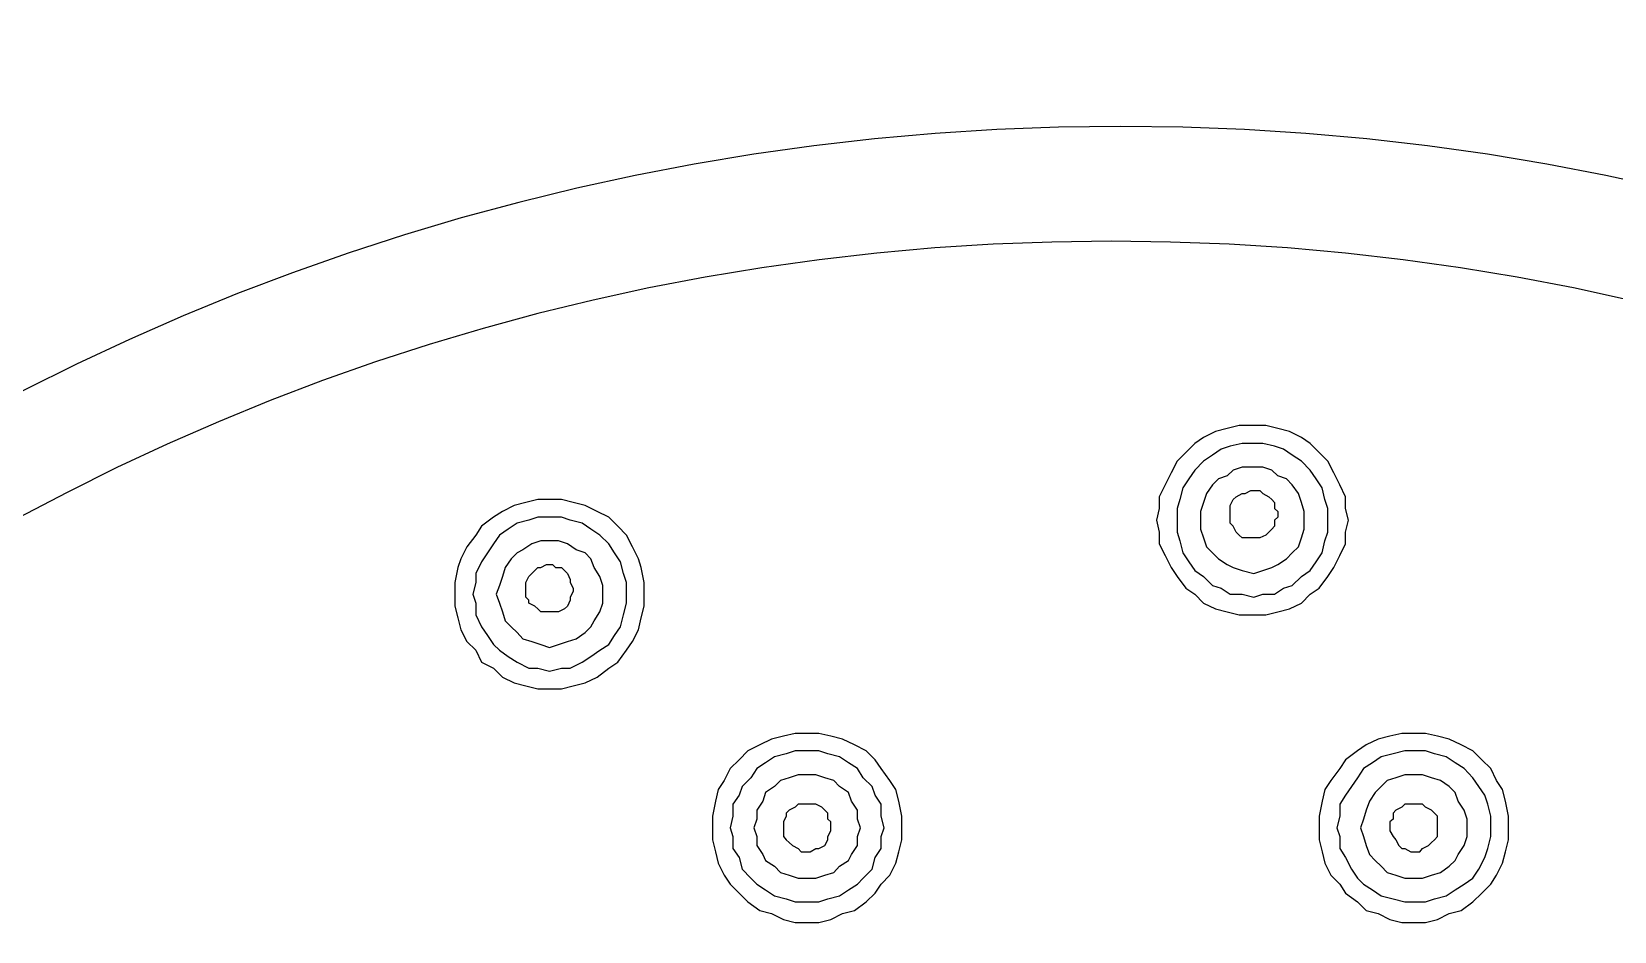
# Model space of a CAD drawing. Extents: x 468514 to 728049, y -74127 to 69080.
# Drawn here: x 614892.59 to 614921.21, y -36066.4 to -36050.15 of the extents above; entities that cross this region are included whole.
import ezdxf

# ---------------------------------------------------------------- set-up
doc = ezdxf.new("R2010")
doc.units = 0
doc.header["$LTSCALE"] = 500
doc.header["$MEASUREMENT"] = 0
doc.linetypes.add('HIDDEN2', pattern=[0.1875, 0.125, -0.0625])
for name, color, linetype in [('E 立面填充', 250, 'Continuous'), ('E 立面标注尺寸', 9, 'Continuous'), ('L-立面家具、洁具', 153, 'Continuous')]:
    doc.layers.add(name, color=color, linetype=linetype)
doc.styles.add('PDC DIM', font='PMingLiU-ExtB.ttf', dxfattribs={"width": 0.85})
doc.dimstyles.new('PDC-A2', dxfattribs={"dimscale": 0, "dimtxt": 2.5, "dimasz": 1, "dimexe": 1, "dimexo": 1, "dimgap": 0.7, "dimtad": 1, "dimdec": 0, "dimtxsty": 'PDC DIM', "dimblk": 'ARCHTICK', "dimcen": 1, "dimdle": 1, "dimclrd": 8, "dimclre": 8, "dimclrt": 9, "dimadec": 0, "dimazin": 0, "dimtfac": 1, "dimtdec": 0, "dimtix": 1, "dimtmove": 2, "dimatfit": 3, "dimldrblk": 'PDC A2 T R', "dimfxl": 10, "dimfxlon": 1, "dimarcsym": 0})

# ---------------------------------------------------------------- blocks, each defined once
blk = doc.blocks.new('A$C2F8A30B2')
at = {"linetype": 'HIDDEN2', "lineweight": -2, "ltscale": 20}
for p, q in [((82.344, 866.908), (82.557, 866.963)), ((82.557, 866.963), (82.772, 867.017)), ((82.772, 867.017), (82.987, 867.017)), ((82.987, 867.017), (83.254, 867.017)), ((83.254, 867.017), (83.469, 866.963)), ((83.469, 866.963), (83.684, 866.908)), ((81.809, 866.531), (81.969, 866.695)), ((81.969, 866.695), (82.129, 866.803)), ((82.129, 866.803), (82.344, 866.908)), ((82.612, 866.643), (82.827, 866.695)), ((82.827, 866.695), (82.987, 866.695)), ((82.987, 866.695), (83.201, 866.695)), ((83.201, 866.695), (83.416, 866.643)), ((83.684, 866.908), (83.899, 866.803)), ((83.899, 866.803), (84.056, 866.695)), ((84.056, 866.695), (84.217, 866.531)), ((81.544, 866.16), (81.647, 866.375)), ((81.647, 866.375), (81.809, 866.531)), ((81.969, 866.213), (82.129, 866.375)), ((82.129, 866.375), (82.294, 866.48)), ((82.294, 866.48), (82.452, 866.588)), ((82.452, 866.588), (82.612, 866.643)), ((83.416, 866.643), (83.576, 866.588)), ((83.576, 866.588), (83.736, 866.48)), ((83.736, 866.48), (83.899, 866.375)), ((83.899, 866.375), (84.056, 866.213)), ((84.217, 866.531), (84.377, 866.375)), ((84.377, 866.375), (84.486, 866.16)), ((81.432, 865.945), (81.544, 866.16)), ((81.862, 866.055), (81.969, 866.213)), ((82.397, 866.055), (82.557, 866.108)), ((82.557, 866.108), (82.664, 866.213)), ((82.664, 866.213), (82.827, 866.265)), ((82.827, 866.265), (82.987, 866.265)), ((82.987, 866.265), (83.201, 866.265)), ((83.201, 866.265), (83.361, 866.213)), ((83.361, 866.213), (83.469, 866.108)), ((83.469, 866.108), (83.627, 866.055)), ((84.056, 866.213), (84.166, 866.055)), ((84.486, 866.16), (84.589, 865.945)), ((81.329, 865.731), (81.432, 865.945)), ((81.702, 865.682), (81.754, 865.893)), ((81.754, 865.893), (81.862, 866.055)), ((82.182, 865.788), (82.294, 865.945)), ((82.294, 865.945), (82.397, 866.055)), ((82.879, 865.84), (82.827, 865.788)), ((82.987, 865.84), (82.879, 865.84)), ((83.041, 865.84), (82.987, 865.84)), ((83.147, 865.788), (83.041, 865.84)), ((83.627, 866.055), (83.736, 865.945)), ((83.736, 865.945), (83.842, 865.788)), ((84.166, 866.055), (84.271, 865.893)), ((84.271, 865.893), (84.324, 865.682)), ((84.589, 865.945), (84.701, 865.731)), ((81.274, 865.305), (81.329, 865.518)), ((81.329, 865.518), (81.329, 865.731)), ((81.647, 865.518), (81.702, 865.682)), ((81.647, 865.305), (81.647, 865.518)), ((82.077, 865.463), (82.129, 865.627)), ((82.129, 865.627), (82.182, 865.788)), ((82.612, 865.518), (82.557, 865.463)), ((82.664, 865.682), (82.612, 865.627)), ((82.612, 865.627), (82.612, 865.518)), ((82.719, 865.731), (82.664, 865.682)), ((82.827, 865.788), (82.719, 865.731)), ((83.201, 865.788), (83.147, 865.788)), ((83.307, 865.731), (83.201, 865.788)), ((83.361, 865.682), (83.307, 865.731)), ((83.416, 865.57), (83.361, 865.682)), ((83.416, 865.518), (83.416, 865.57)), ((83.416, 865.413), (83.416, 865.518)), ((83.842, 865.788), (83.899, 865.627)), ((83.899, 865.627), (83.951, 865.463)), ((84.324, 865.682), (84.377, 865.518)), ((84.377, 865.518), (84.377, 865.305)), ((84.701, 865.731), (84.701, 865.518)), ((84.701, 865.518), (84.751, 865.305)), ((94.865, 865.463), (95.08, 865.57)), ((95.08, 865.57), (95.295, 865.627)), ((95.295, 865.627), (95.51, 865.682)), ((95.51, 865.682), (95.725, 865.682)), ((95.725, 865.682), (95.939, 865.682)), ((95.939, 865.682), (96.152, 865.627)), ((96.152, 865.627), (96.365, 865.57)), ((96.365, 865.57), (96.577, 865.463)), ((81.329, 865.093), (81.274, 865.305)), ((81.274, 865.305), (81.274, 865.305)), ((81.647, 865.093), (81.647, 865.305)), ((81.647, 865.305), (81.647, 865.305)), ((82.077, 865.305), (82.077, 865.463)), ((82.077, 865.143), (82.077, 865.305)), ((82.077, 865.305), (82.077, 865.305)), ((82.557, 865.463), (82.557, 865.36)), ((82.557, 865.36), (82.612, 865.305)), ((82.612, 865.305), (82.612, 865.198)), ((83.361, 865.198), (83.416, 865.253)), ((83.416, 865.36), (83.416, 865.413)), ((83.416, 865.253), (83.416, 865.36)), ((83.951, 865.463), (83.951, 865.305)), ((83.951, 865.305), (83.951, 865.143)), ((84.377, 865.305), (84.377, 865.093)), ((84.751, 865.305), (84.701, 865.093)), ((94.492, 865.198), (94.653, 865.36)), ((94.653, 865.36), (94.865, 865.463)), ((94.975, 865.143), (95.135, 865.253)), ((95.135, 865.253), (95.35, 865.305)), ((95.35, 865.305), (95.51, 865.36)), ((95.51, 865.36), (95.725, 865.36)), ((95.725, 865.36), (95.939, 865.36)), ((95.939, 865.36), (96.097, 865.305)), ((96.097, 865.305), (96.312, 865.253)), ((96.312, 865.253), (96.472, 865.143)), ((96.577, 865.463), (96.74, 865.36)), ((96.74, 865.36), (96.955, 865.198)), ((81.329, 864.878), (81.329, 865.093)), ((81.702, 864.932), (81.647, 865.093)), ((82.129, 864.985), (82.077, 865.143)), ((82.182, 864.823), (82.129, 864.985)), ((82.612, 865.198), (82.664, 865.143)), ((82.664, 865.143), (82.719, 865.093)), ((82.719, 865.093), (82.772, 865.038)), ((82.772, 865.038), (82.879, 864.985)), ((82.879, 864.985), (82.934, 864.985)), ((82.934, 864.985), (83.041, 864.985)), ((83.041, 864.985), (83.092, 864.985)), ((83.092, 864.985), (83.201, 864.985)), ((83.201, 864.985), (83.254, 865.038)), ((83.254, 865.038), (83.307, 865.093)), ((83.307, 865.093), (83.361, 865.198)), ((83.899, 864.985), (83.842, 864.823)), ((83.951, 865.143), (83.899, 864.985)), ((84.377, 865.093), (84.324, 864.932)), ((84.701, 865.093), (84.701, 864.878)), ((94.225, 864.823), (94.332, 865.038)), ((94.332, 865.038), (94.492, 865.198)), ((94.653, 864.878), (94.815, 865.038)), ((94.815, 865.038), (94.975, 865.143)), ((96.472, 865.143), (96.632, 865.038)), ((96.632, 865.038), (96.74, 864.878)), ((96.955, 865.198), (97.06, 865.038)), ((97.06, 865.038), (97.222, 864.823)), ((81.432, 864.667), (81.329, 864.878)), ((81.544, 864.45), (81.432, 864.667)), ((81.754, 864.718), (81.702, 864.932)), ((81.862, 864.555), (81.754, 864.718)), ((82.294, 864.718), (82.182, 864.823)), ((82.397, 864.61), (82.294, 864.718)), ((83.736, 864.718), (83.627, 864.61)), ((83.842, 864.823), (83.736, 864.718)), ((84.271, 864.718), (84.166, 864.555)), ((84.324, 864.932), (84.271, 864.718)), ((84.589, 864.667), (84.486, 864.45)), ((84.701, 864.878), (84.589, 864.667)), ((94.118, 864.61), (94.225, 864.823)), ((94.44, 864.555), (94.547, 864.718)), ((94.547, 864.718), (94.653, 864.878)), ((94.975, 864.61), (95.08, 864.718)), ((95.08, 864.718), (95.24, 864.77)), ((95.24, 864.77), (95.402, 864.878)), ((95.402, 864.878), (95.565, 864.932)), ((95.565, 864.932), (95.725, 864.932)), ((95.725, 864.932), (95.882, 864.932)), ((95.882, 864.932), (96.043, 864.878)), ((96.043, 864.878), (96.205, 864.77)), ((96.205, 864.77), (96.312, 864.718)), ((96.312, 864.718), (96.42, 864.61)), ((96.74, 864.878), (96.847, 864.718)), ((96.847, 864.718), (96.955, 864.555)), ((97.222, 864.823), (97.327, 864.61)), ((81.647, 864.292), (81.544, 864.45)), ((81.969, 864.398), (81.862, 864.555)), ((82.129, 864.292), (81.969, 864.398)), ((82.557, 864.503), (82.397, 864.61)), ((82.664, 864.45), (82.557, 864.503)), ((82.827, 864.398), (82.664, 864.45)), ((82.987, 864.341), (82.827, 864.398)), ((83.201, 864.398), (82.987, 864.341)), ((83.361, 864.45), (83.201, 864.398)), ((83.469, 864.503), (83.361, 864.45)), ((83.627, 864.61), (83.469, 864.503)), ((84.056, 864.398), (83.899, 864.292)), ((84.166, 864.555), (84.056, 864.398)), ((84.486, 864.45), (84.377, 864.292)), ((94.012, 864.183), (94.065, 864.45)), ((94.065, 864.45), (94.118, 864.61)), ((94.385, 864.341), (94.44, 864.555)), ((94.815, 864.292), (94.92, 864.45)), ((94.92, 864.45), (94.975, 864.61)), ((95.455, 864.398), (95.402, 864.341)), ((95.51, 864.45), (95.455, 864.398)), ((95.615, 864.45), (95.51, 864.45)), ((95.668, 864.503), (95.615, 864.45)), ((95.779, 864.503), (95.668, 864.503)), ((95.882, 864.45), (95.779, 864.503)), ((95.939, 864.45), (95.882, 864.45)), ((95.99, 864.398), (95.939, 864.45)), ((96.043, 864.341), (95.99, 864.398)), ((96.42, 864.61), (96.529, 864.45)), ((96.529, 864.45), (96.577, 864.292)), ((96.955, 864.555), (97.06, 864.341)), ((97.327, 864.61), (97.384, 864.45)), ((97.384, 864.45), (97.437, 864.183)), ((81.809, 864.077), (81.647, 864.292)), ((81.969, 863.972), (81.809, 864.077)), ((82.294, 864.128), (82.129, 864.292)), ((82.452, 864.077), (82.294, 864.128)), ((82.612, 863.972), (82.452, 864.077)), ((83.576, 864.077), (83.416, 863.972)), ((83.736, 864.128), (83.576, 864.077)), ((83.899, 864.292), (83.736, 864.128)), ((84.217, 864.077), (84.056, 863.972)), ((84.377, 864.292), (84.217, 864.077)), ((94.012, 863.972), (94.012, 864.183)), ((94.332, 864.183), (94.385, 864.341)), ((94.332, 863.972), (94.332, 864.183)), ((94.762, 864.128), (94.815, 864.292)), ((94.762, 863.972), (94.762, 864.128)), ((95.35, 864.183), (95.295, 864.077)), ((95.295, 864.077), (95.295, 864.02)), ((95.402, 864.341), (95.35, 864.237)), ((95.35, 864.237), (95.35, 864.183)), ((96.097, 864.292), (96.043, 864.341)), ((96.152, 864.183), (96.097, 864.292)), ((96.152, 864.128), (96.152, 864.183)), ((96.152, 864.02), (96.152, 864.128)), ((96.577, 864.292), (96.632, 864.128)), ((96.632, 864.128), (96.687, 863.972)), ((97.06, 864.341), (97.06, 864.183)), ((97.06, 864.183), (97.112, 863.972)), ((97.437, 864.183), (97.437, 863.972)), ((82.129, 863.808), (81.969, 863.972)), ((82.344, 863.703), (82.129, 863.808)), ((82.827, 863.972), (82.612, 863.972)), ((82.987, 863.917), (82.827, 863.972)), ((83.201, 863.972), (82.987, 863.917)), ((83.416, 863.972), (83.201, 863.972)), ((83.899, 863.808), (83.684, 863.703)), ((84.056, 863.972), (83.899, 863.808)), ((94.012, 863.753), (94.012, 863.972)), ((94.012, 863.972), (94.012, 863.972)), ((94.332, 863.808), (94.332, 863.972)), ((94.332, 863.972), (94.332, 863.972)), ((94.385, 863.595), (94.332, 863.808)), ((94.762, 863.808), (94.762, 863.972)), ((94.762, 863.972), (94.762, 863.972)), ((94.815, 863.648), (94.762, 863.808)), ((95.295, 864.02), (95.35, 863.917)), ((95.35, 863.917), (95.35, 863.863)), ((95.35, 863.863), (95.402, 863.753)), ((95.99, 863.753), (96.097, 863.808)), ((96.097, 863.863), (96.152, 863.917)), ((96.097, 863.808), (96.097, 863.863)), ((96.152, 863.917), (96.152, 864.02)), ((96.632, 863.808), (96.577, 863.648)), ((96.687, 863.972), (96.632, 863.808)), ((97.112, 863.972), (97.06, 863.808)), ((97.06, 863.808), (97.06, 863.595)), ((97.437, 863.972), (97.437, 863.753)), ((82.557, 863.648), (82.344, 863.703)), ((82.772, 863.595), (82.557, 863.648)), ((82.987, 863.595), (82.772, 863.595)), ((83.254, 863.595), (82.987, 863.595)), ((83.469, 863.648), (83.254, 863.595)), ((83.684, 863.703), (83.469, 863.648)), ((94.065, 863.542), (94.012, 863.753)), ((94.118, 863.328), (94.065, 863.542)), ((94.44, 863.38), (94.385, 863.595)), ((94.92, 863.488), (94.815, 863.648)), ((95.402, 863.753), (95.455, 863.703)), ((95.455, 863.703), (95.565, 863.648)), ((95.565, 863.648), (95.615, 863.648)), ((95.615, 863.648), (95.725, 863.648)), ((95.725, 863.648), (95.779, 863.648)), ((95.779, 863.648), (95.882, 863.648)), ((95.882, 863.648), (95.939, 863.703)), ((95.939, 863.703), (95.99, 863.753)), ((96.577, 863.648), (96.529, 863.488)), ((97.06, 863.595), (96.955, 863.38)), ((97.384, 863.542), (97.327, 863.328)), ((97.437, 863.753), (97.384, 863.542)), ((94.225, 863.113), (94.118, 863.328)), ((94.547, 863.222), (94.44, 863.38)), ((94.653, 863.06), (94.547, 863.222)), ((94.975, 863.38), (94.92, 863.488)), ((95.08, 863.277), (94.975, 863.38)), ((95.24, 863.165), (95.08, 863.277)), ((96.312, 863.277), (96.205, 863.165)), ((96.42, 863.38), (96.312, 863.277)), ((96.529, 863.488), (96.42, 863.38)), ((96.847, 863.222), (96.74, 863.06)), ((96.955, 863.38), (96.847, 863.222)), ((97.327, 863.328), (97.222, 863.113)), ((94.332, 862.957), (94.225, 863.113)), ((94.492, 862.74), (94.332, 862.957)), ((94.815, 862.957), (94.653, 863.06)), ((94.975, 862.845), (94.815, 862.957)), ((95.402, 863.113), (95.24, 863.165)), ((95.565, 863.06), (95.402, 863.113)), ((95.725, 863.008), (95.565, 863.06)), ((95.882, 863.06), (95.725, 863.008)), ((96.043, 863.113), (95.882, 863.06)), ((96.205, 863.165), (96.043, 863.113)), ((96.632, 862.957), (96.472, 862.845)), ((96.74, 863.06), (96.632, 862.957)), ((97.06, 862.957), (96.955, 862.74)), ((97.222, 863.113), (97.06, 862.957)), ((94.653, 862.63), (94.492, 862.74)), ((95.135, 862.74), (94.975, 862.845)), ((95.35, 862.63), (95.135, 862.74)), ((96.312, 862.74), (96.097, 862.63)), ((96.472, 862.845), (96.312, 862.74)), ((96.955, 862.74), (96.74, 862.63)), ((94.865, 862.473), (94.653, 862.63)), ((95.08, 862.367), (94.865, 862.473)), ((95.295, 862.313), (95.08, 862.367)), ((95.51, 862.63), (95.35, 862.63)), ((95.725, 862.58), (95.51, 862.63)), ((95.939, 862.63), (95.725, 862.58)), ((96.097, 862.63), (95.939, 862.63)), ((96.365, 862.367), (96.152, 862.313)), ((96.577, 862.473), (96.365, 862.367)), ((96.74, 862.63), (96.577, 862.473)), ((95.51, 862.26), (95.295, 862.313)), ((95.725, 862.26), (95.51, 862.26)), ((95.939, 862.26), (95.725, 862.26)), ((96.152, 862.313), (95.939, 862.26)), ((79.025, 861.137), (79.24, 861.245)), ((79.24, 861.245), (79.455, 861.35)), ((79.455, 861.35), (79.669, 861.403)), ((79.669, 861.403), (79.882, 861.455)), ((79.882, 861.455), (80.097, 861.455)), ((80.097, 861.455), (80.312, 861.455)), ((80.312, 861.455), (80.527, 861.403)), ((80.527, 861.403), (80.739, 861.35)), ((80.739, 861.35), (80.954, 861.245)), ((80.954, 861.245), (81.114, 861.137)), ((89.996, 861.137), (90.211, 861.245)), ((90.211, 861.245), (90.425, 861.35)), ((90.425, 861.35), (90.64, 861.403)), ((90.64, 861.403), (90.853, 861.455)), ((90.853, 861.455), (91.068, 861.455)), ((91.068, 861.455), (91.283, 861.455)), ((91.283, 861.455), (91.493, 861.403)), ((91.493, 861.403), (91.708, 861.35)), ((91.708, 861.35), (91.923, 861.245)), ((91.923, 861.245), (92.138, 861.137)), ((78.705, 860.817), (78.867, 860.977)), ((78.867, 860.977), (79.025, 861.137)), ((79.347, 860.922), (79.507, 861.028)), ((79.507, 861.028), (79.722, 861.083)), ((79.722, 861.083), (79.882, 861.137)), ((79.882, 861.137), (80.097, 861.137)), ((80.097, 861.137), (80.255, 861.137)), ((80.255, 861.137), (80.47, 861.083)), ((80.47, 861.083), (80.684, 861.028)), ((80.684, 861.028), (80.845, 860.922)), ((81.114, 861.137), (81.329, 860.977)), ((81.329, 860.977), (81.432, 860.817)), ((89.73, 860.817), (89.836, 860.977)), ((89.836, 860.977), (89.996, 861.137)), ((90.318, 860.922), (90.48, 861.028)), ((90.48, 861.028), (90.693, 861.083)), ((90.693, 861.083), (90.853, 861.137)), ((90.853, 861.137), (91.068, 861.137)), ((91.068, 861.137), (91.283, 861.137)), ((91.283, 861.137), (91.443, 861.083)), ((91.443, 861.083), (91.658, 861.028)), ((91.658, 861.028), (91.818, 860.922)), ((92.138, 861.137), (92.296, 860.977)), ((92.296, 860.977), (92.458, 860.817)), ((78.597, 860.602), (78.705, 860.817)), ((78.92, 860.495), (79.025, 860.653)), ((79.025, 860.653), (79.187, 860.817)), ((79.187, 860.817), (79.347, 860.922)), ((79.615, 860.602), (79.775, 860.653)), ((79.775, 860.653), (79.937, 860.705)), ((79.937, 860.705), (80.097, 860.705)), ((80.097, 860.705), (80.255, 860.705)), ((80.255, 860.705), (80.419, 860.653)), ((80.419, 860.653), (80.579, 860.602)), ((80.845, 860.922), (81.005, 860.817)), ((81.005, 860.817), (81.114, 860.653)), ((81.114, 860.653), (81.219, 860.495)), ((81.432, 860.817), (81.594, 860.602)), ((89.568, 860.602), (89.73, 860.817)), ((89.888, 860.495), (90.051, 860.653)), ((90.051, 860.653), (90.158, 860.817)), ((90.158, 860.817), (90.318, 860.922)), ((90.586, 860.602), (90.746, 860.653)), ((90.746, 860.653), (90.908, 860.705)), ((90.908, 860.705), (91.068, 860.705)), ((91.068, 860.705), (91.228, 860.705)), ((91.228, 860.705), (91.39, 860.653)), ((91.39, 860.653), (91.548, 860.602)), ((91.818, 860.922), (91.978, 860.817)), ((91.978, 860.817), (92.083, 860.653)), ((92.083, 860.653), (92.243, 860.495)), ((92.458, 860.817), (92.568, 860.602)), ((78.437, 860.227), (78.49, 860.442)), ((78.49, 860.442), (78.597, 860.602)), ((78.812, 860.335), (78.92, 860.495)), ((79.292, 860.227), (79.347, 860.388)), ((79.347, 860.388), (79.455, 860.495)), ((79.455, 860.495), (79.615, 860.602)), ((80.579, 860.602), (80.684, 860.495)), ((80.684, 860.495), (80.794, 860.388)), ((80.794, 860.388), (80.899, 860.227)), ((81.219, 860.495), (81.329, 860.335)), ((81.594, 860.602), (81.702, 860.442)), ((81.702, 860.442), (81.754, 860.227)), ((89.41, 860.227), (89.461, 860.442)), ((89.461, 860.442), (89.568, 860.602)), ((89.836, 860.335), (89.888, 860.495)), ((90.265, 860.227), (90.318, 860.388)), ((90.318, 860.388), (90.48, 860.495)), ((90.48, 860.495), (90.586, 860.602)), ((91.548, 860.602), (91.658, 860.495)), ((91.658, 860.495), (91.818, 860.388)), ((91.818, 860.388), (91.868, 860.227)), ((92.243, 860.495), (92.296, 860.335)), ((92.568, 860.602), (92.673, 860.442)), ((92.673, 860.442), (92.725, 860.227)), ((78.385, 859.96), (78.437, 860.227)), ((78.705, 859.96), (78.757, 860.175)), ((78.757, 860.175), (78.812, 860.335)), ((79.187, 860.067), (79.292, 860.227)), ((79.775, 860.067), (79.882, 860.122)), ((79.882, 860.122), (79.937, 860.175)), ((79.937, 860.175), (79.989, 860.175)), ((79.989, 860.175), (80.097, 860.175)), ((80.097, 860.175), (80.204, 860.175)), ((80.204, 860.175), (80.255, 860.175)), ((80.255, 860.175), (80.312, 860.122)), ((80.312, 860.122), (80.419, 860.067)), ((80.899, 860.227), (80.954, 860.067)), ((81.329, 860.335), (81.432, 860.175)), ((81.432, 860.175), (81.432, 859.96)), ((81.754, 860.227), (81.809, 859.96)), ((89.353, 859.96), (89.41, 860.227)), ((89.73, 860.175), (89.836, 860.335)), ((89.73, 859.96), (89.73, 860.175)), ((90.158, 860.067), (90.265, 860.227)), ((90.746, 860.067), (90.8, 860.122)), ((90.8, 860.122), (90.908, 860.175)), ((90.908, 860.175), (90.96, 860.175)), ((90.96, 860.175), (91.068, 860.175)), ((91.068, 860.175), (91.121, 860.175)), ((91.121, 860.175), (91.228, 860.175)), ((91.228, 860.175), (91.283, 860.122)), ((91.283, 860.122), (91.39, 860.067)), ((91.868, 860.227), (91.978, 860.067)), ((92.296, 860.335), (92.407, 860.175)), ((92.407, 860.175), (92.407, 859.96)), ((92.725, 860.227), (92.78, 859.96)), ((78.385, 859.745), (78.385, 859.96)), ((78.705, 859.745), (78.705, 859.96)), ((79.132, 859.907), (79.187, 860.067)), ((79.132, 859.745), (79.132, 859.907)), ((79.669, 859.96), (79.722, 860.013)), ((79.669, 859.857), (79.669, 859.96)), ((79.669, 859.745), (79.669, 859.857)), ((79.722, 860.013), (79.775, 860.067)), ((80.419, 860.067), (80.47, 860.013)), ((80.47, 860.013), (80.47, 859.907)), ((80.47, 859.907), (80.527, 859.857)), ((80.527, 859.857), (80.527, 859.745)), ((80.954, 860.067), (81.005, 859.907)), ((81.005, 859.907), (81.059, 859.745)), ((81.432, 859.96), (81.489, 859.745)), ((81.809, 859.96), (81.809, 859.745)), ((89.353, 859.745), (89.353, 859.96)), ((89.676, 859.745), (89.73, 859.96)), ((90.103, 859.745), (90.158, 859.907)), ((90.158, 859.907), (90.158, 860.067)), ((90.64, 859.857), (90.693, 859.907)), ((90.64, 859.745), (90.64, 859.857)), ((90.693, 860.013), (90.746, 860.067)), ((90.693, 859.907), (90.693, 860.013)), ((91.39, 860.067), (91.443, 860.013)), ((91.443, 860.013), (91.443, 859.96)), ((91.443, 859.96), (91.493, 859.857)), ((91.493, 859.857), (91.493, 859.745)), ((91.978, 860.067), (91.978, 859.907)), ((91.978, 859.907), (92.03, 859.745)), ((92.407, 859.96), (92.458, 859.745)), ((92.78, 859.96), (92.78, 859.745)), ((78.385, 859.53), (78.385, 859.745)), ((78.385, 859.745), (78.385, 859.745)), ((78.437, 859.315), (78.385, 859.53)), ((78.705, 859.589), (78.705, 859.745)), ((78.705, 859.745), (78.705, 859.745)), ((78.757, 859.372), (78.705, 859.589)), ((79.132, 859.589), (79.132, 859.745)), ((79.132, 859.745), (79.132, 859.745)), ((79.187, 859.427), (79.132, 859.589)), ((79.669, 859.693), (79.669, 859.745)), ((79.669, 859.589), (79.669, 859.693)), ((79.722, 859.53), (79.669, 859.589)), ((79.775, 859.48), (79.722, 859.53)), ((80.419, 859.53), (80.364, 859.427)), ((80.47, 859.589), (80.419, 859.53)), ((80.527, 859.693), (80.47, 859.589)), ((80.527, 859.745), (80.527, 859.693)), ((81.005, 859.589), (80.954, 859.427)), ((81.059, 859.745), (81.005, 859.589)), ((81.489, 859.745), (81.432, 859.589)), ((81.432, 859.589), (81.432, 859.372)), ((81.809, 859.53), (81.754, 859.315)), ((81.809, 859.745), (81.809, 859.53)), ((89.353, 859.53), (89.353, 859.745)), ((89.353, 859.745), (89.353, 859.745)), ((89.41, 859.315), (89.353, 859.53)), ((89.73, 859.589), (89.676, 859.745)), ((89.676, 859.745), (89.676, 859.745)), ((89.73, 859.372), (89.73, 859.589)), ((90.158, 859.589), (90.103, 859.745)), ((90.103, 859.745), (90.103, 859.745)), ((90.158, 859.427), (90.158, 859.589)), ((90.64, 859.693), (90.64, 859.745)), ((90.693, 859.589), (90.64, 859.693)), ((90.693, 859.53), (90.693, 859.589)), ((90.746, 859.427), (90.693, 859.53)), ((91.443, 859.53), (91.39, 859.48)), ((91.493, 859.589), (91.443, 859.53)), ((91.493, 859.745), (91.493, 859.693)), ((91.493, 859.693), (91.493, 859.589)), ((92.03, 859.745), (91.978, 859.589)), ((91.978, 859.589), (91.978, 859.427)), ((92.458, 859.745), (92.407, 859.589)), ((92.407, 859.589), (92.407, 859.372)), ((92.78, 859.53), (92.725, 859.315)), ((92.78, 859.745), (92.78, 859.53)), ((78.49, 859.107), (78.437, 859.315)), ((78.812, 859.212), (78.757, 859.372)), ((78.92, 858.998), (78.812, 859.212)), ((79.292, 859.267), (79.187, 859.427)), ((79.347, 859.16), (79.292, 859.267)), ((79.829, 859.427), (79.775, 859.48)), ((79.937, 859.372), (79.829, 859.427)), ((79.989, 859.315), (79.937, 859.372)), ((80.097, 859.315), (79.989, 859.315)), ((80.15, 859.315), (80.097, 859.315)), ((80.255, 859.372), (80.15, 859.315)), ((80.312, 859.372), (80.255, 859.372)), ((80.364, 859.427), (80.312, 859.372)), ((80.899, 859.267), (80.794, 859.16)), ((80.954, 859.427), (80.899, 859.267)), ((81.329, 859.212), (81.219, 858.998)), ((81.432, 859.372), (81.329, 859.212)), ((81.754, 859.315), (81.702, 859.107)), ((89.461, 859.107), (89.41, 859.315)), ((89.836, 859.212), (89.73, 859.372)), ((89.888, 858.998), (89.836, 859.212)), ((90.265, 859.267), (90.158, 859.427)), ((90.318, 859.16), (90.265, 859.267)), ((90.853, 859.372), (90.746, 859.427)), ((90.908, 859.372), (90.853, 859.372)), ((91.013, 859.315), (90.908, 859.372)), ((91.068, 859.315), (91.013, 859.315)), ((91.175, 859.315), (91.068, 859.315)), ((91.228, 859.372), (91.175, 859.315)), ((91.333, 859.427), (91.228, 859.372)), ((91.39, 859.48), (91.333, 859.427)), ((91.868, 859.267), (91.818, 859.16)), ((91.978, 859.427), (91.868, 859.267)), ((92.296, 859.212), (92.243, 858.998)), ((92.407, 859.372), (92.296, 859.212)), ((92.725, 859.315), (92.673, 859.107)), ((78.597, 858.892), (78.49, 859.107)), ((79.025, 858.84), (78.92, 858.998)), ((79.455, 859.052), (79.347, 859.16)), ((79.615, 858.943), (79.455, 859.052)), ((79.775, 858.892), (79.615, 858.943)), ((80.579, 858.943), (80.419, 858.892)), ((80.684, 859.052), (80.579, 858.943)), ((80.794, 859.16), (80.684, 859.052)), ((81.219, 858.998), (81.114, 858.84)), ((81.702, 859.107), (81.594, 858.892)), ((89.568, 858.892), (89.461, 859.107)), ((90.051, 858.84), (89.888, 858.998)), ((90.48, 859.052), (90.318, 859.16)), ((90.586, 858.943), (90.48, 859.052)), ((90.746, 858.892), (90.586, 858.943)), ((91.548, 858.943), (91.39, 858.892)), ((91.658, 859.052), (91.548, 858.943)), ((91.818, 859.16), (91.658, 859.052)), ((92.243, 858.998), (92.083, 858.84)), ((92.673, 859.107), (92.568, 858.892)), ((78.705, 858.732), (78.597, 858.892)), ((78.867, 858.57), (78.705, 858.732)), ((79.187, 858.732), (79.025, 858.84)), ((79.347, 858.625), (79.187, 858.732)), ((79.937, 858.84), (79.775, 858.892)), ((80.097, 858.84), (79.937, 858.84)), ((80.255, 858.84), (80.097, 858.84)), ((80.419, 858.892), (80.255, 858.84)), ((81.005, 858.732), (80.845, 858.625)), ((81.114, 858.84), (81.005, 858.732)), ((81.432, 858.732), (81.329, 858.57)), ((81.594, 858.892), (81.432, 858.732)), ((89.73, 858.732), (89.568, 858.892)), ((89.836, 858.57), (89.73, 858.732)), ((90.158, 858.732), (90.051, 858.84)), ((90.318, 858.625), (90.158, 858.732)), ((90.908, 858.84), (90.746, 858.892)), ((91.068, 858.84), (90.908, 858.84)), ((91.228, 858.84), (91.068, 858.84)), ((91.39, 858.892), (91.228, 858.84)), ((91.978, 858.732), (91.818, 858.625)), ((92.083, 858.84), (91.978, 858.732)), ((92.458, 858.732), (92.296, 858.57)), ((92.568, 858.892), (92.458, 858.732)), ((79.025, 858.412), (78.867, 858.57)), ((79.24, 858.252), (79.025, 858.412)), ((79.507, 858.517), (79.347, 858.625)), ((79.722, 858.467), (79.507, 858.517)), ((79.882, 858.412), (79.722, 858.467)), ((80.097, 858.412), (79.882, 858.412)), ((80.255, 858.412), (80.097, 858.412)), ((80.47, 858.467), (80.255, 858.412)), ((80.684, 858.517), (80.47, 858.467)), ((80.845, 858.625), (80.684, 858.517)), ((81.114, 858.412), (80.954, 858.252)), ((81.329, 858.57), (81.114, 858.412)), ((89.996, 858.412), (89.836, 858.57)), ((90.211, 858.252), (89.996, 858.412)), ((90.48, 858.517), (90.318, 858.625)), ((90.693, 858.467), (90.48, 858.517)), ((90.853, 858.412), (90.693, 858.467)), ((91.068, 858.412), (90.853, 858.412)), ((91.283, 858.412), (91.068, 858.412)), ((91.443, 858.467), (91.283, 858.412)), ((91.658, 858.517), (91.443, 858.467)), ((91.818, 858.625), (91.658, 858.517)), ((92.138, 858.412), (91.923, 858.252)), ((92.296, 858.57), (92.138, 858.412)), ((79.455, 858.197), (79.24, 858.252)), ((79.669, 858.09), (79.455, 858.197)), ((79.882, 858.037), (79.669, 858.09)), ((80.527, 858.09), (80.312, 858.037)), ((80.739, 858.197), (80.527, 858.09)), ((80.954, 858.252), (80.739, 858.197)), ((90.425, 858.197), (90.211, 858.252)), ((90.64, 858.09), (90.425, 858.197)), ((90.853, 858.037), (90.64, 858.09)), ((91.493, 858.09), (91.283, 858.037)), ((91.708, 858.197), (91.493, 858.09)), ((91.923, 858.252), (91.708, 858.197)), ((80.097, 858.037), (79.882, 858.037)), ((80.312, 858.037), (80.097, 858.037)), ((91.068, 858.037), (90.853, 858.037)), ((91.283, 858.037), (91.068, 858.037))]:
    blk.add_line(p, q, dxfattribs=at)
for centre, radius in [((85.397, 828.869), 43.552), ((85.568, 828.871), 41.475)]:
    blk.add_circle(centre, radius, dxfattribs=at)
blk = doc.blocks.new('_ArchTick')
at = {"color": 0, "linetype": 'ByBlock', "const_width": 0.4}
blk.add_lwpolyline([(-0.5, -0.5), (0.5, 0.5)], dxfattribs=at)
blk = doc.blocks.new('PDC A2 T R')
at = {"color": 0, "linetype": 'ByBlock'}
blk.add_line((0, 0), (-2, 0), dxfattribs=at)
for points in [[(-2.14662, 0.88617), (-1.4913, 1.34503), (-0.6, 0), (0, 0)], [(-2.14662, -0.88617), (-1.4913, -1.34503), (-0.6, 0), (0, 0)]]:
    blk.add_solid(points, dxfattribs=at)

msp = doc.modelspace()

# ---------------------------------------------------------------- hatches: boundary and pattern name
at = {"layer": 'E 立面填充'}
h = msp.add_hatch(dxfattribs=at)
h.set_pattern_fill('_USER', color=256, scale=300, pattern_type=0)
h.set_pattern_definition([(0, (612545.65, -38039), (0, 300), [])])
edge = h.paths.add_edge_path(flags=16)
edge.add_arc((613045.653, -36539), 350, 0, 360)
h.paths.add_polyline_path([(612545.653, -35639), (615385.653, -35639), (615385.653, -38039), (612545.653, -38039)])
h = msp.add_hatch(dxfattribs=at)
h.set_pattern_fill('_USER', color=256, scale=600, angle=90, pattern_type=0)
h.set_pattern_definition([(90, (612545.65, -38039), (-600, 4e-14), [])])
h.paths.add_polyline_path([(612545.653, -35639), (615385.653, -35639), (615385.653, -38039), (612545.653, -38039)])
edge = h.paths.add_edge_path(flags=16)
edge.add_arc((613045.653, -36539), 350, 0, 360)

# ---------------------------------------------------------------- block references
at = {"layer": 'L-立面家具、洁具', "xscale": -1}
msp.add_blockref('A$C2F8A30B2', (614997.677, -36924.279), dxfattribs=at)

# ---------------------------------------------------------------- leaders
at = {"layer": 'E 立面标注尺寸', "annotation_type": 0, "has_hookline": 1, "hookline_direction": 0, "text_width": 536.711}
msp.add_leader([(614892.391, -36371.926), (614892.391, -34189), (615066.617, -34189)], dimstyle='PDC-A2', override={"dimscale": 30.000004, "dimtad": 0}, dxfattribs=at)

doc.saveas('drawing.dxf')
